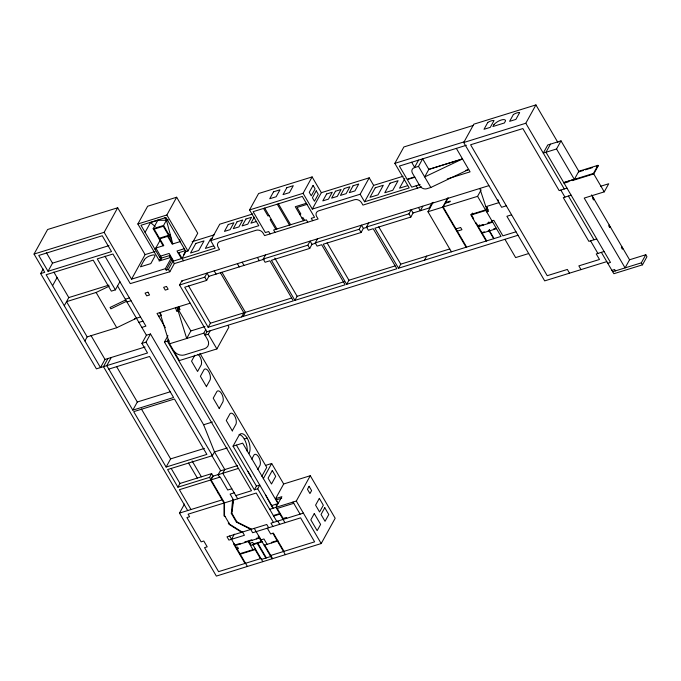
<?xml version="1.0" encoding="UTF-8"?>
<svg xmlns="http://www.w3.org/2000/svg" width="681" height="681" viewBox="0 0 681 681"><rect width="100%" height="100%" fill="white"/><g stroke="black" fill="none" stroke-linecap="round" stroke-linejoin="round"><path stroke-width="1.02" d="M250.914 529.401L236.401 522.089L231.31 513.397L232.672 499.752L233.319 499.556M251.595 529.188L236.92 521.927L231.829 513.236L233.609 500.058L230.118 494.1L234.196 492.831M265.488 494.823L271.608 506.136L271.872 505.523L272.868 508.486M237.686 498.798L222.747 473.269L224.807 469.532L214.498 451.912L203.628 424.765L150.492 333.979L146.415 335.248L141.912 343.394L147.53 352.988L96.413 368.847L40.656 273.583L44.733 272.315L34.05 254.064L47.602 229.514L117.685 207.773L145.104 254.617L131.552 279.167L104.133 232.323L117.685 207.773M40.656 273.583L43.167 269.038M48.028 271.293L111.522 251.595L102.252 235.754L38.757 255.46L48.028 271.293L52.522 263.147L108.969 245.637M52.573 285.714L57.076 277.567M64.286 305.726L68.79 297.571L108.815 285.152M137.86 223.989L147.666 206.232L176.668 197.235L197.737 233.234L187.939 250.991L185.947 251.612L165.994 217.52L140.967 225.283L160.92 259.376L158.937 259.989L137.86 223.989L166.862 214.992L176.668 197.235M84.921 340.968L87.168 336.899L116.749 327.714L136.455 318.231M145.096 232.34L150.492 222.559L157.813 220.286L166.436 220.269L168.267 219.699M145.07 346.995L104.993 359.432L100.49 367.578L46.146 274.732L93.186 260.142L111.326 291.127L115.395 289.868L119.899 281.713M163.151 245.773L153.165 228.705L157.813 220.286M153.165 228.705L163.559 225.479L166.436 220.269L164.887 217.631M155.089 249.408L160.299 239.967M179.588 239.669L180.116 241.636L172.174 244.104L168.19 237.303L168.939 235.949M168.19 237.303L170.267 234.494M159.805 257.461L160.554 256.107L169.126 253.443L173.57 261.044M160.026 259.308L159.065 261.053L169.424 257.844L170.386 256.099M160.92 259.376L161.669 258.014L170.241 255.358M107.973 358.504L103.469 366.659L187.701 510.554M111.267 357.482L106.764 365.637L132.821 410.149L173.578 397.5L149.565 356.461L108.798 369.111M131.552 279.167L165.372 268.68L171.391 257.767M165.372 268.68L166.198 270.093L172.216 259.18M166.198 270.093L168.445 269.395L172.948 261.24L215.119 248.156L210.693 240.606L219.75 224.202L252.804 213.945M115.395 289.868L97.264 258.874L112.935 254.013L130.267 283.619L169.833 271.762L174.327 263.607L219.529 249.586L218.15 247.22A5.371 4.231 28.9 0 1 219.972 241.474L256.243 230.221A5.371 4.231 28.9 0 1 263.198 233.242L264.586 235.609L318.095 219.001L316.716 216.635A5.371 4.231 28.9 0 1 318.538 210.889L354.597 199.703A5.371 4.231 28.9 0 1 361.551 202.725L362.939 205.092L421.53 186.909M183.47 254.966L185.47 251.332M182.082 258.405L186.1 251.136M141.912 343.394L145.989 342.134L150.492 333.979M518.003 235.26L210.191 330.762L208.284 334.226L205.015 335.222L206.922 331.758L179.554 284.998L181.801 280.921L488.847 185.658M177.188 310.493L179.146 306.961M179.614 308.263L178.141 310.936L176.702 311.379L175.57 307.727M235.813 495.589L251.493 490.729L164.453 342.024L167.952 335.682M164.453 342.024L167.33 341.13L168.241 339.478L169.203 341.113M179.554 284.998L204.76 277.176L207.007 273.107L208.897 276.324L206.649 280.402L184.704 287.212L208.165 327.289L293.332 300.866L269.872 260.78L265.113 262.262L263.224 259.035L265.471 254.966M132.821 410.149L137.315 401.994L170.122 391.813M210.693 240.606L258.78 225.683L249.552 209.927L258.601 193.523L312.119 176.924L321.347 192.68L312.29 209.084L303.071 193.319L312.119 176.924M204.955 326.574L190.859 330.949L186.696 338.483L177.009 307.284M254.26 217.145L250.931 223.181L256.584 221.427M161.108 314.665L159.89 312.588L169.578 343.794L203.815 333.171L205.722 329.706M208.165 327.289L210.412 323.211L291.57 298.031M194.826 355.244L191.548 361.177L197.575 371.477L201.321 364.693A6.529 3.209 72.8 0 0 197.916 354.316M169.578 343.794L179.392 360.564L216.89 348.927L228.918 327.127L227.914 325.399M241.61 316.912L243.858 312.834L220.397 272.758M243.177 316.427L245.424 312.349L221.963 272.272M206.42 386.578L210.165 379.802A6.529 3.209 72.8 0 0 208.761 371.724A6.529 3.209 72.8 0 0 204.13 369.494L200.393 376.278L206.522 386.757M166.121 467.047L206.879 454.397L174.464 399.006L133.697 411.656L166.121 467.047L170.616 458.892L204.419 448.404M263.224 259.035L307.838 245.194L310.093 241.117L311.975 244.343L309.727 248.42L271.438 260.295L294.899 300.372L345.122 284.794L321.662 244.717L317.116 246.122L315.235 242.904L317.482 238.827M219.248 408.489L222.985 401.713A6.529 3.209 72.8 0 0 221.589 393.635A6.529 3.209 72.8 0 0 216.958 391.413L213.213 398.189L219.342 408.668M227.233 447.962L214.498 451.912L212.429 455.649L167.594 469.558L177.911 487.187L179.971 483.45L211.638 473.627L213.11 476.138L211.05 479.875M294.899 300.372L297.146 296.303L344.356 281.653M278.282 503.208L275.601 498.62L283.679 483.978L310.281 475.721L335.171 518.25L321.194 543.557L216.354 576.083L179.495 513.099L184.483 504.059M360.164 194.23L369.221 177.826L373.639 185.385L364.582 201.78L360.164 194.23L312.29 209.084M232.298 430.801L236.043 424.016A6.529 3.209 72.8 0 0 234.647 415.938A6.529 3.209 72.8 0 0 230.016 413.716L226.271 420.5L232.4 430.971M177.911 487.187L209.569 477.355L211.638 473.627M211.51 478.258L212.489 476.479M167.33 341.13L254.362 489.835L256.431 486.098L233.047 446.157L238.988 435.389A10.658 5.244 72.8 0 1 247.169 438.172A11.339 5.584 72.8 0 1 249.101 453.384M219.588 477.228L218.116 474.708L220.176 470.971L237.55 465.583M364.582 201.78L409.213 187.93L394.835 163.363L403.884 146.96L473.406 125.389M315.235 242.904L359.227 229.25L361.475 225.181L363.365 228.399L361.109 232.476L323.228 244.224L346.689 284.309L396.861 268.74L373.197 228.722L368.37 230.221L366.48 227.003L368.736 222.925M404.837 178.592L399.551 188.177L407.57 185.683M346.689 284.309L348.944 280.231L395.099 265.913M251.749 459.079L254.09 454.84A6.529 3.209 72.8 0 1 258.72 457.07A6.529 3.209 72.8 0 1 260.116 465.149L257.776 469.379M465.744 170.395L468.698 169.484L430.843 187.471L426.74 188.748A5.278 4.154 28.9 0 1 419.905 185.93L412.482 173.238A5.278 4.154 28.9 0 1 414.397 167.645L418.56 160.112M414.397 167.645L418.5 166.377L422.663 158.835L428.834 169.39L424.68 176.932L462.518 158.928L428.834 169.39L462.518 158.928M261.827 476.317L266.739 467.421L199.976 353.362M366.48 227.003L408.94 213.825L411.188 209.748L413.078 212.974L410.83 217.052L374.865 228.212L398.53 268.22L501.037 236.418L485.834 210.438L487.358 207.688M254.362 489.835L257.707 488.796L259.776 485.059L256.431 486.098M263.249 478.769L271.685 463.48L283.679 483.978M231.497 539.292L234.332 534.159M422.799 206.283L420.356 210.718L418.474 207.492M506.323 205.807L501.616 207.271L463.718 142.516L473.84 124.18L535.921 104.917L557.909 142.482M429.277 207.943L432.231 202.597M451.418 251.817L427.957 211.731L433.159 202.308M398.53 268.22L400.777 264.151L449.741 248.957M447.715 198.009L442.659 207.177L466.11 247.254M448.192 197.924L443.178 207.015L466.638 247.092M424.51 260.159L426.757 256.09M269.702 509.294L296.303 501.037L310.281 475.721M427.957 211.731L477.585 196.341L481.127 189.922M473.108 218.729L473.635 218.567L471.482 214.898L472.495 213.059M463.718 142.516L525.8 123.252L535.921 104.917M486.166 241.031L470.665 214.558L485.544 209.935L487.06 207.186M484.608 232.374L484.31 231.872L481.859 232.63L478.343 226.62L479.356 224.79M488.132 209.297L486.694 211.902L488.549 211.323L485.842 206.692L479.807 188.467M488.881 221.929L487.937 223.64L487.647 223.138L492.406 221.665M489.46 229.437L488.507 231.157L488.217 230.655L489.656 230.212L489.945 230.714M550.469 144.142L545.992 152.255L610.482 262.432L607.758 263.275M556.539 148.986L561.016 140.865L578.807 171.263L574.33 179.375L556.539 148.986L543.268 153.097L547.754 144.985L561.016 140.865M563.783 182.653L593.457 173.442L597.944 165.33L598.233 165.832L593.755 173.944L572.363 180.584L572.066 180.082M593.032 197.379L592.564 198.231L593.568 199.942L594.036 199.09M601.366 252.353L613.87 273.711L642.472 264.832L646.95 256.72L645.792 254.737L629.559 259.776L625.081 267.888L584.221 198.077L604.243 191.863L608.72 183.751L600.71 186.236M609.197 224.994L608.729 225.854L609.733 227.565L610.202 226.705M621.847 246.599L621.378 247.458L622.374 249.169L622.851 248.31M612.713 271.728L641.315 262.857L645.792 254.737M87.168 336.899L66.534 301.649L96.115 292.472L109.249 286.148M125.738 299.921L110.067 307.463L110.875 308.834L126.538 301.291M34.05 254.064L104.133 232.323M394.835 163.363L464.357 141.793M249.552 209.927L303.071 193.319M159.175 238.98L169.569 235.754M466.4 145.266L399.372 166.062L407.093 179.248L414.652 176.907M321.347 192.68L369.221 177.826M306.339 203.287L295.282 206.718L303.488 220.738M269.089 215.579L267.956 215.928L263.564 208.437M145.104 254.617L155.055 251.536M306.978 204.385L297.052 207.458L300.849 213.953L299.717 214.302M192.144 241.695L214.157 234.86M373.639 185.385L403.058 176.251M271.293 219.35L270.161 219.699L275.796 229.327M212.481 238.273L210.659 238.835L205.364 248.429L213.57 245.875M184.628 248.633L177.009 251L181.461 258.601M414.865 177.256L407.306 179.605L411.724 187.156L420.143 184.542M178.133 252.906L185.709 250.557M301.921 218.073L303.054 217.716L304.62 220.389M447.264 178.924L470.077 171.85L456.347 148.381M125.33 299.223L129.399 297.955M445.646 202.546L450.277 201.108L449.877 201.84L445.238 203.279M208.897 276.324L264.339 259.12M311.975 244.343L315.669 243.194M363.365 228.399L366.991 227.275M413.078 212.974L430.213 207.662M126.947 301.989L131.024 300.721M578.807 171.263L597.944 165.33M578.45 171.97L583.396 170.437M585.371 169.824L592.3 167.671M596.258 166.445L598.233 165.832M485.842 206.692L498.909 202.64L497.956 199.763M563.749 182.602L574.296 179.333M564.072 183.155L568.363 181.827L568.073 181.316M134.446 318.853L140.524 316.963M471.482 214.898L485.834 210.438M190.203 303.19L157.013 313.481L165.347 327.706M566.992 188.143L559.152 190.578L522.863 128.564L470.597 144.781L547.226 275.694L567.341 269.446L569.529 273.175M138.881 322.385L142.959 321.117M158.639 316.256L161.516 315.363M455.998 228.918L460.637 227.48L461.948 229.718L457.309 231.157M475.619 223.027L476.147 222.866L478.053 226.118L483.169 224.526L483.467 225.036M141.827 327.408L145.904 326.139L104.959 256.192M571.121 195.192L563.281 197.626L588.878 241.355L596.718 238.92M491.963 220.908L493.827 220.329L502.901 235.839L515.968 231.787M511.593 214.821L506.894 216.277L544.698 280.878L606.788 261.615M478.343 226.62L492.703 222.168M496.219 228.178L493.555 229.003L493.853 229.506M496.509 228.68L489.52 230.85L494.048 238.588M528.694 253.536L515.636 257.588L504.936 239.312M604.081 251.51L596.241 253.936L599.484 259.478L578.841 265.879L581.021 269.608M611.913 270.374L614.628 269.531L615.428 270.885M203.628 424.765L212.446 422.033M239.082 434.546A10.658 5.244 72.8 0 1 244.292 439.066L247.169 438.172M233.047 446.157L242.683 443.169L278.052 503.608L271.77 505.557L236.392 445.119M213.11 476.138L218.805 474.376M218.116 474.708L238.427 468.409M265.709 465.336L271.685 463.48M231.812 488.762L227.735 490.022L220.142 477.058L179.384 489.699L190.986 509.533M218.167 493.095L218.686 492.933M220.865 497.709L221.385 497.547M179.495 513.099L222.134 499.871M275.601 498.62L281.883 496.67L275.992 507.336L284.981 522.702M231.31 513.397L231.829 513.236M276.333 499.88L281.721 498.203M225.011 516.368L224.492 516.53L223.989 515.67L223.989 503.046L210.523 480.037M228.79 522.821L228.271 522.982L229.08 524.361L241.627 532.287M293.749 503.319L277.252 508.435L283.134 518.479L286.326 517.492L286.778 518.275M236.401 522.089L236.92 521.927M273.362 515.543L279.653 513.593M273.66 516.045L279.942 514.095M303.377 513.125L270.953 523.187L272.868 526.456M234.094 543.736L233.574 543.898L245.015 563.451L218.575 571.648L204.538 547.66L207.203 546.834L203.789 541.012L201.125 541.838L186.926 517.569L189.59 516.743L188.092 514.181L256.243 493.035L273.43 522.412M258.78 536.075L258.252 536.236L259.035 537.564M234.868 545.055L240.035 543.455L240.325 543.957M259.555 537.403L256.337 538.399L256.626 538.901M235.166 545.558L259.853 537.905M236.29 547.481L237.592 547.081L238.486 548.605L237.184 549.014M249.833 543.285L252.702 542.391L253.885 544.425M261.01 539.888L263.956 538.977L267.097 544.34M253.579 543.898L261.853 541.335M262.159 541.855L251.017 545.311L248.71 541.361M277.661 540.467L271.413 542.408L271.702 542.91M264.151 545.251L277.959 540.969M239.925 553.696L255.349 548.912M240.223 554.198L255.639 549.414M245.543 563.281L260.959 558.505M270.221 555.628L314.631 541.846L300.593 517.858L252.66 532.729L250.744 529.452M261.478 559.39L270.74 556.513M206.922 331.758L210.191 330.762M232.664 502.672L233.234 502.833M231.617 510.997L232.119 511.133M242.249 532.091L229.599 524.2L224.509 515.508L224.509 502.884L209.569 477.355M150.492 222.559L155.174 226.484M378.721 226.858L400.777 264.151M593.457 173.442L604.243 191.863M641.315 262.857L642.472 264.832M591.593 194.902L629.559 259.776M525.8 123.252L564.277 188.986M568.405 196.034L593.994 239.763M560.821 190.059L564.949 197.107M590.546 240.836L597.909 253.426M477.585 196.341L485.544 209.935M493.682 238.699L489.154 230.961L482.157 233.132L486.685 240.87M418.5 166.377L430.843 187.471M411.656 162.248L414.235 166.649M416.142 185.785L417.53 188.152M408.94 213.825L410.83 217.052M359.227 229.25L361.109 232.476M327.084 242.887L348.944 280.231M312.673 220.687L311.285 218.32L314.545 217.307L302.313 196.409L253.136 211.672L265.369 232.57L268.68 231.54L270.068 233.906M307.735 222.219L306.356 219.852L273.617 230.008L275.005 232.374M307.838 245.194L309.727 248.42M278.393 203.832L290.625 224.73M277.261 204.189L289.493 225.079M264.696 208.08L276.929 228.978M274.758 258.039L297.146 296.303M257.418 257.461L259.308 260.687M242.147 262.202L244.028 265.42M237.388 263.675L239.269 266.901M214.2 270.868L216.09 274.094M204.76 277.176L206.649 280.402M166.862 214.992L187.939 250.991M163.559 225.479L171.484 239.022M178.754 252.719L183.47 260.772M168.82 237.116L172.795 243.909L166.436 220.269M188.552 285.867L210.412 323.211M159.805 238.784L163.78 245.586L155.838 248.046L161.669 258.014M169.612 255.554L174.327 263.607M181.801 280.921L182.185 281.576M208.284 334.226L216.89 348.927M168.445 269.395L169.833 271.762M203.815 333.171L207.501 339.47A8.649 6.801 28.9 0 1 204.564 348.706L184.449 354.946A8.649 6.801 28.9 0 1 173.842 350.979M296.303 501.037L321.194 543.557M293.017 502.059L300.091 514.146M178.448 306.833L180.065 309.608L178.626 310.051L190.859 330.949M277.771 521.067L279.687 524.344M247.978 471.337L250.923 476.368M257.707 488.796L276.775 521.374M284.028 551.346L273.362 533.121L270.672 533.955L267.292 528.184M272.843 533.283L277.141 540.629M277.439 541.131L285.365 554.674M268.672 527.758L266.756 524.489L227.003 536.824L228.918 540.093L244.428 535.283L242.513 532.006M117.404 285.688L146.415 335.248M145.989 342.134L212.429 455.649M264.671 545.089L272.604 558.633M211.476 454.934L220.763 470.792M254.26 528.362L272.077 558.795M259.325 538.067L261.334 541.497M257.801 543.208L266.382 557.867M257.273 543.37L265.854 558.028M252.021 540.331L251.723 539.829L244.641 542.025L244.939 542.527M252.898 544.732L262.815 561.672M255.12 549.584L260.431 558.667M248.182 541.523L252.949 549.661M96.115 292.472L116.749 327.714M192.102 460.943L201.389 476.802M188.569 463.08L197.337 478.062M229.582 536.024L247.399 566.456M116.502 366.429L137.315 401.994M141.384 408.958L170.616 458.892M46.342 252.591L52.522 263.147M171.203 468.468L179.971 483.45M53.859 272.077L68.79 297.571M91.024 335.571L104.993 359.432M275.814 504.298L276.673 506.213M271.813 505.77L272.834 508.639M272.162 505.43L273.047 508.435M244.292 439.066A11.339 5.584 72.8 0 1 247.118 451.239M144.312 259.853L140.456 266.824L150.816 263.615L154.664 256.635A5.082 1.89 -30.3 0 0 151.957 255.205L150.05 255.801A5.082 1.89 -30.3 0 0 144.312 259.853M195.822 243.44L190.527 253.026L198.733 250.48L204.028 240.895L195.822 243.44M228.254 224.5L224.449 231.395L230.101 229.642L233.906 222.747L228.254 224.5M237.082 221.759L233.277 228.654L238.929 226.901L242.734 220.006L237.082 221.759M245.909 219.018L242.104 225.922L247.756 224.168L251.561 217.265L245.909 219.018M273.549 191.812L269.719 198.75L276.145 196.749L279.976 189.812L273.549 191.812M286.854 187.684L283.024 194.621L289.459 192.621L293.29 185.683L286.854 187.684M313.09 185.419L309.259 192.357L311.285 195.822L315.116 188.884L313.09 185.419M316.256 190.833L312.426 197.771L314.452 201.227L318.282 194.289L316.256 190.833M326.616 193.983L322.803 200.878L328.455 199.124L332.268 192.229L326.616 193.983M335.444 191.242L331.63 198.137L337.282 196.383L341.087 189.488L335.444 191.242M344.271 188.501L340.457 195.404L346.11 193.651L349.915 186.747L344.271 188.501M353.099 185.76L349.285 192.663L354.937 190.91L358.742 184.006L353.099 185.76M375.282 187.76L369.987 197.345L378.015 194.86L383.301 185.275L375.282 187.76M390.06 183.172L384.774 192.766L392.792 190.271L398.087 180.686L390.06 183.172M272.298 470.503L268.067 478.156L271.489 483.995L275.711 476.342L272.298 470.503M487.749 122.503L484.004 129.296L490.277 127.347L494.023 120.554A6.282 2.341 -30.3 0 0 487.749 122.503M494.014 124.504L492.891 126.538L504.383 122.972L505.515 120.937A7.27 2.707 -30.3 0 0 501.259 120.001A7.27 2.707 -30.3 0 0 494.014 124.504M513.363 114.561L509.609 121.346L515.883 119.405L519.629 112.612A6.282 2.341 -30.3 0 0 513.363 114.561M309.097 486.302L307.454 489.281L309.957 493.555L311.6 490.584L309.097 486.302M319.329 498.373L315.584 505.149L319.585 511.984L323.33 505.217L319.329 498.373M314.273 513.585L310.817 519.841L317.159 530.669L320.615 524.413L314.273 513.585M324.777 507.694L321.04 514.47L325.041 521.305L328.787 514.53L324.777 507.694M163.287 226.279L154.144 229.114L159.448 238.18L168.59 235.345L163.287 226.279M147.956 292.2L145.079 293.094L146.704 295.86L149.573 294.967L147.956 292.2M166.504 286.446L163.636 287.331L165.253 290.106L168.13 289.212L166.504 286.446"/></g></svg>
